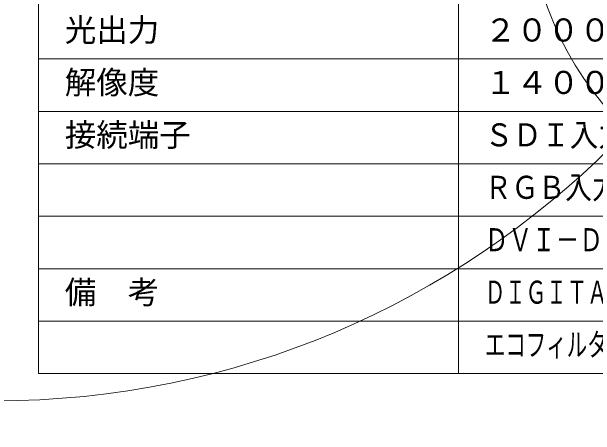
# Model space of a CAD drawing. Units: millimetres, scale not verified. Extents: x -8290 to 8338, y -215 to 16646.
# Drawn here: x -65.1 to -9.5, y -62.4 to -22 of the extents above; entities that cross this region are included whole.
import ezdxf
from ezdxf.enums import TextEntityAlignment as Align

# ---------------------------------------------------------------- set-up
doc = ezdxf.new("R2010")
doc.units = ezdxf.units.MM
doc.header["$LTSCALE"] = 0.125
doc.layers.add('0-1_MOJI1', color=7, linetype='Continuous')
doc.layers.add('0-2_WAKU', color=1, linetype='Continuous', lineweight=18)
doc.layers.add('0-5_GAIKEI', color=1, linetype='Continuous', lineweight=18)
doc.styles.add('ＭＳ ゴシック', font='')
doc.styles.get('ＭＳ ゴシック').set_extended_font_data('MS Gothic')

msp = doc.modelspace()

# ---------------------------------------------------------------- linework, layer by layer
at = {"layer": '0-2_WAKU', "color": 4}
for p, q in [((-62.5547, -56.4996), (-62.5547, 3.5004)), ((-22.5547, -56.4996), (-22.5547, 3.5004)), ((-62.5547, -56.4996), (62.4453, -56.4996))]:
    msp.add_line(p, q, dxfattribs=at)
at = {"layer": '0-2_WAKU'}
for p, q in [((-62.5547, -26.4996), (62.4453, -26.4996)), ((-62.5547, -31.4996), (62.4453, -31.4996)), ((-62.5547, -36.4996), (62.4453, -36.4996)), ((-62.5547, -41.4996), (62.4453, -41.4996)), ((-62.5547, -46.4996), (62.4453, -46.4996)), ((-62.5547, -51.4996), (62.4453, -51.4996))]:
    msp.add_line(p, q, dxfattribs=at)
at = {"layer": '0-5_GAIKEI'}
for centre, radius in [((-187.7733, 7.5236), 223.0212), ((-66.7002, 24.0399), 83.1425), ((15.3977, -10.8104), 31.3866)]:
    msp.add_circle(centre, radius, dxfattribs=at)

# ---------------------------------------------------------------- texts
at = {"layer": '0-1_MOJI1', "style": 'ＭＳ ゴシック'}
for s, p in [('光出力', (-60.0547, -25.4996)), ('２００００ｌｍ（ランプ４灯）', (-20.0547, -25.4996)), ('解像度', (-60.0547, -30.4996)), ('１４００×１０５０ドット', (-20.0547, -30.4996)), ('接続端子', (-60.0547, -35.4996)), ('備\u3000考', (-60.0547, -50.4996))]:
    msp.add_text(s, height=2.199, dxfattribs=at).set_placement(p, align=Align.BOTTOM_LEFT)
for s, width, p in [('ＳＤＩ入力、３Ｄ\u3000ＳＹＮＣ入力／出力、ＨＤＭＩ入力、', 0.9, (-20.0547, -35.4996)), ('ＲＧＢ入力（ＢＮＣ×５／高密度Ｄ－Ｓｕｂ１５Ｐ・メス）、', 0.85, (-20.0547, -40.4996)), ('ＤＶＩ－Ｄ入力、シリアル入力／出力、リモート入力／出力、ＬＡＮ', 0.75, (-20.0547, -45.4996)), ('ＤＩＧＩＴＡＬ\u3000ＬＩＮＫ（ＬＡＮと共用）、リアルモーションプロセッサー、', 0.65, (-20.0547, -50.4996)), ('エコフィルター、幾何学ひずみ補正', 0.65, (-20.0547, -55.4996))]:
    msp.add_text(s, height=2.199, dxfattribs=dict(at, width=width)).set_placement(p, align=Align.BOTTOM_LEFT)

doc.saveas('drawing.dxf')
